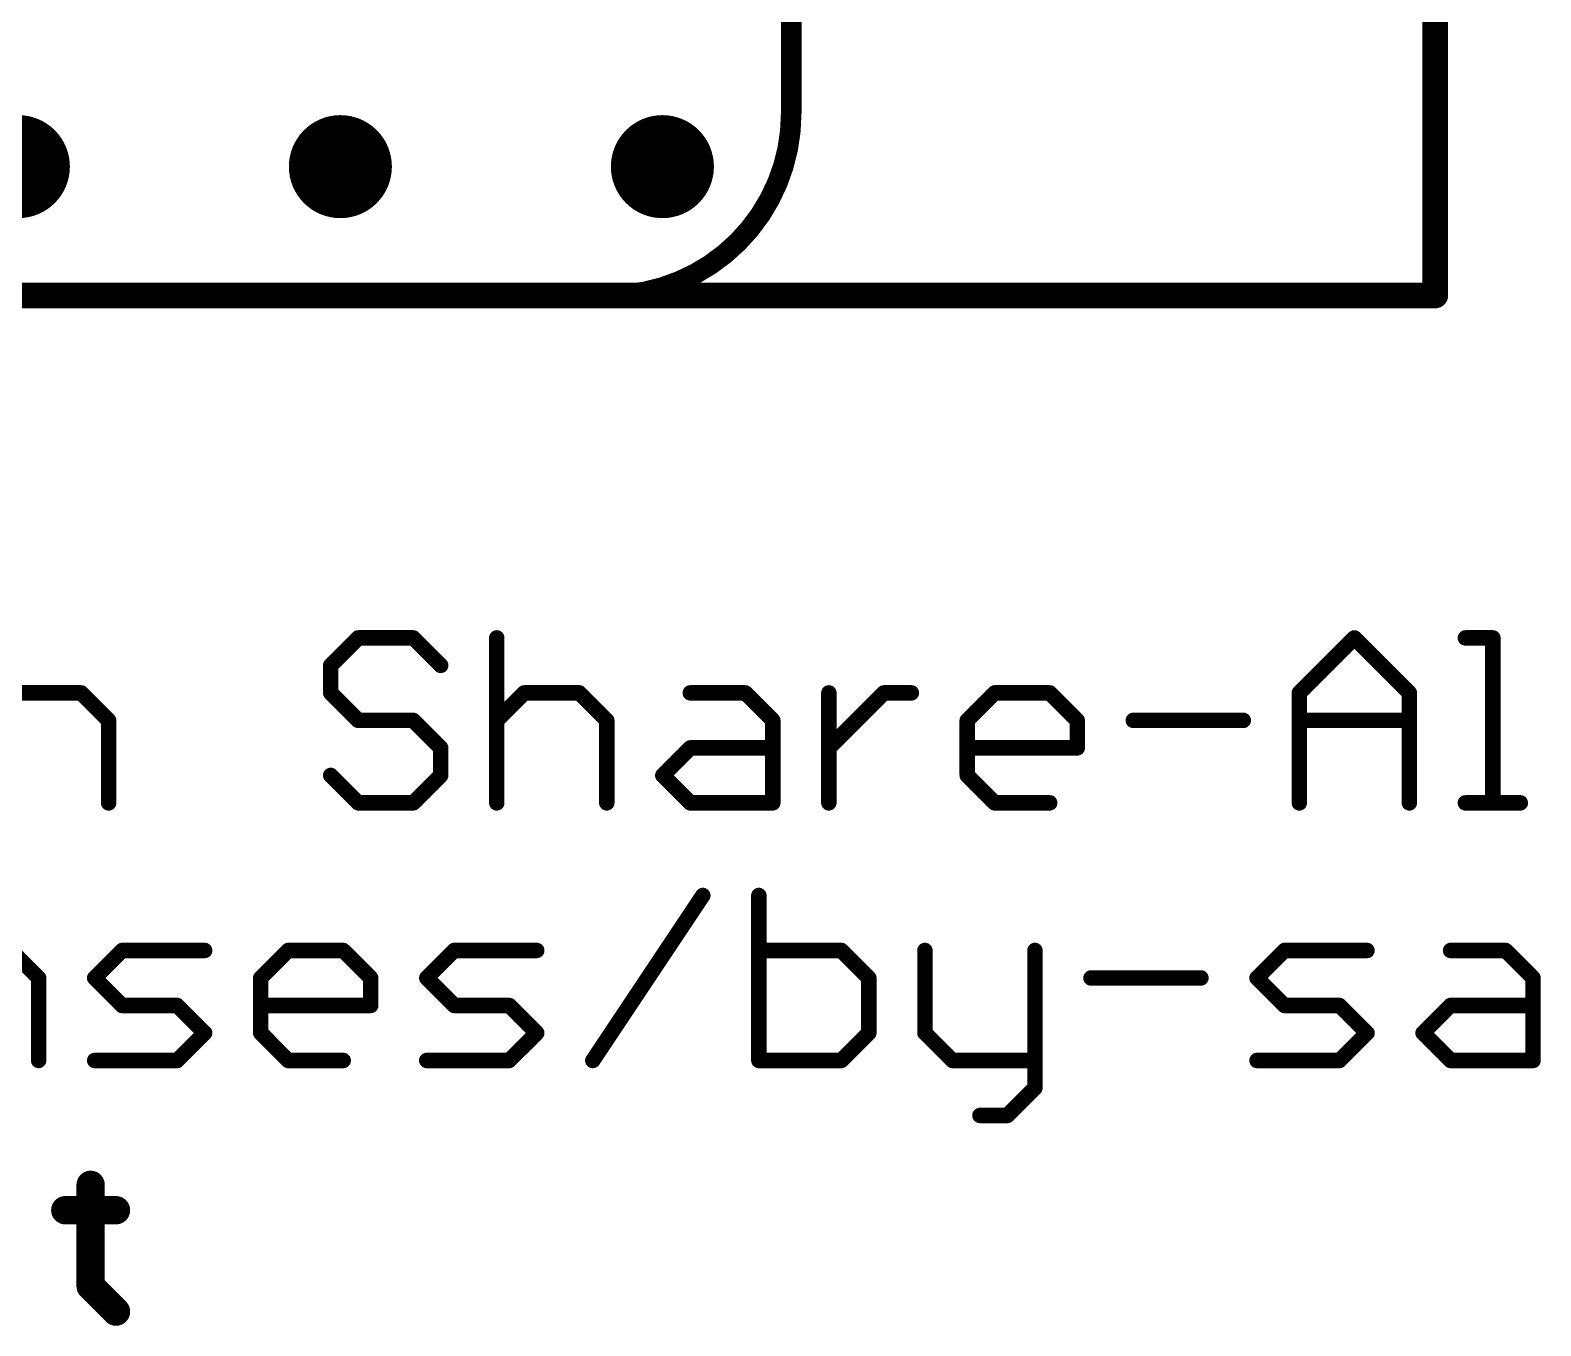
# Model space of a CAD drawing. Extents: x 0 to 108, y -11 to 121.
# Drawn here: x 71.24 to 86.13, y -10.16 to 2.62 of the extents above; entities that cross this region are included whole.
import ezdxf

# ---------------------------------------------------------------- set-up
doc = ezdxf.new("R2010")
doc.units = 0
for name, color, linetype in [('1', 12, 'CONTINUOUS'), ('18', 110, 'CONTINUOUS'), ('20', 53, 'CONTINUOUS'), ('51', 53, 'CONTINUOUS')]:
    doc.layers.add(name, color=color, linetype=linetype)

# ---------------------------------------------------------------- blocks, each defined once
blk = doc.blocks.new('ROUNDV')
at = {"const_width": 0.5}
blk.add_lwpolyline([(0, -0.25, 1), (0, 0.25, 1), (0, -0.25)], format="xyb", dxfattribs=at)

msp = doc.modelspace()

# ---------------------------------------------------------------- linework, layer by layer
at = {"layer": '1', "const_width": 0.254}
for points in [[(85.09, 0), (85.09, 33.02)], [(53.34, 0), (85.09, 0)]]:
    msp.add_lwpolyline(points, dxfattribs=at)
at = {"layer": '1', "const_width": 0.127}
for points in [[(85.0265, 0, 1), (85.1535, 0)], [(85.09, -0.0635, 1), (85.09, 0.0635)]]:
    msp.add_lwpolyline(points, format="xyb", dxfattribs=at)
at = {"layer": '20', "const_width": 0.2032}
for points in [[(78.74, 1.7961), (78.74, 4.554)], [(55.1361, 0), (76.944, 0)]]:
    msp.add_lwpolyline(points, dxfattribs=at)
at = {"layer": '20'}
for points, const_width in [([(76.944, 0, 0.4142), (78.74, 1.7961)], 0.2032), ([(78.7908, 1.7961, 1), (78.6892, 1.7961)], 0.1016), ([(78.6892, 1.7961, 1), (78.7908, 1.7961)], 0.1016), ([(76.944, 0.0508, 1), (76.944, -0.0508)], 0.1016), ([(76.944, -0.0508, 1), (76.944, 0.0508)], 0.1016)]:
    msp.add_lwpolyline(points, format="xyb", dxfattribs=dict(at, const_width=const_width))
at = {"layer": '51'}
for points, const_width in [([(74.4708, -3.3768), (74.1997, -3.648)], 0.1524), ([(75.0131, -3.3768), (74.4708, -3.3768)], 0.1524), ([(75.2843, -3.648), (75.0131, -3.3768)], 0.1524), ([(75.8368, -3.3768), (75.8368, -5.0038)], 0.1524), ([(83.7497, -3.9191), (84.2921, -3.3768)], 0.1524), ([(84.2921, -3.3768), (84.8344, -3.9191)], 0.1524), ([(85.3869, -3.3768), (85.6581, -3.3768)], 0.1524), ([(85.6581, -3.3768), (85.6581, -5.0038)], 0.1524), ([(74.1997, -3.648), (74.1997, -3.9191)], 0.1524), ([(70.9253, -3.9191), (71.7388, -3.9191)], 0.1524), ([(71.7388, -3.9191), (72.01, -4.1903)], 0.1524), ([(74.1997, -3.9191), (74.4708, -4.1903)], 0.1524), ([(75.8368, -4.1903), (76.108, -3.9191)], 0.1524), ([(76.108, -3.9191), (76.6503, -3.9191)], 0.1524), ([(76.6503, -3.9191), (76.9215, -4.1903)], 0.1524), ([(77.7451, -3.9191), (78.2875, -3.9191)], 0.1524), ([(78.2875, -3.9191), (78.5586, -4.1903)], 0.1524), ([(79.1111, -5.0038), (79.1111, -3.9191)], 0.1524), ([(79.1111, -4.4615), (79.6535, -3.9191)], 0.1524), ([(79.6535, -3.9191), (79.9246, -3.9191)], 0.1524), ([(80.4754, -4.1903), (80.7466, -3.9191)], 0.1524), ([(80.7466, -3.9191), (81.2889, -3.9191)], 0.1524), ([(81.2889, -3.9191), (81.5601, -4.1903)], 0.1524), ([(83.7497, -5.0038), (83.7497, -3.9191)], 0.1524), ([(84.8344, -3.9191), (84.8344, -5.0038)], 0.1524), ([(72.01, -4.1903), (72.01, -5.0038)], 0.1524), ([(74.4708, -4.1903), (75.0131, -4.1903)], 0.1524), ([(75.0131, -4.1903), (75.2843, -4.4615)], 0.1524), ([(76.9215, -4.1903), (76.9215, -5.0038)], 0.1524), ([(78.5586, -4.1903), (78.5586, -5.0038)], 0.1524), ([(80.4754, -4.7326), (80.4754, -4.1903)], 0.1524), ([(81.5601, -4.1903), (81.5601, -4.4615)], 0.1524), ([(82.1126, -4.1903), (83.1972, -4.1903)], 0.1524), ([(83.7497, -4.1903), (84.8344, -4.1903)], 0.1524), ([(75.2843, -4.4615), (75.2843, -4.7326)], 0.1524), ([(77.474, -4.7326), (77.7451, -4.4615)], 0.1524), ([(77.7451, -4.4615), (78.5586, -4.4615)], 0.1524), ([(81.5601, -4.4615), (80.4754, -4.4615)], 0.1524), ([(74.4708, -5.0038), (74.1997, -4.7326)], 0.1524), ([(75.2843, -4.7326), (75.0131, -5.0038)], 0.1524), ([(77.7451, -5.0038), (77.474, -4.7326)], 0.1524), ([(80.7466, -5.0038), (80.4754, -4.7326)], 0.1524), ([(75.0131, -5.0038), (74.4708, -5.0038)], 0.1524), ([(78.5586, -5.0038), (77.7451, -5.0038)], 0.1524), ([(81.2889, -5.0038), (80.7466, -5.0038)], 0.1524), ([(85.3869, -5.0038), (85.9292, -5.0038)], 0.1524), ([(76.7838, -7.5438), (77.8685, -5.9168)], 0.1524), ([(78.421, -5.9168), (78.421, -7.5438)], 0.1524), ([(71.0487, -6.4591), (71.3198, -6.7303)], 0.1524), ([(71.8723, -6.7303), (72.1435, -6.4591)], 0.1524), ([(72.1435, -6.4591), (72.957, -6.4591)], 0.1524), ([(73.5095, -6.7303), (73.7806, -6.4591)], 0.1524), ([(73.7806, -6.4591), (74.323, -6.4591)], 0.1524), ([(74.323, -6.4591), (74.5941, -6.7303)], 0.1524), ([(75.1466, -6.7303), (75.4178, -6.4591)], 0.1524), ([(75.4178, -6.4591), (76.2313, -6.4591)], 0.1524), ([(79.2344, -6.4591), (78.421, -6.4591)], 0.1524), ([(79.5056, -6.7303), (79.2344, -6.4591)], 0.1524), ([(80.0581, -6.4591), (80.0581, -7.2726)], 0.1524), ([(81.1428, -6.4591), (81.1428, -7.815)], 0.1524), ([(83.3324, -6.7303), (83.6036, -6.4591)], 0.1524), ([(83.6036, -6.4591), (84.4171, -6.4591)], 0.1524), ([(85.2407, -6.4591), (85.7831, -6.4591)], 0.1524), ([(85.7831, -6.4591), (86.0542, -6.7303)], 0.1524), ([(71.3198, -6.7303), (71.3198, -7.5438)], 0.1524), ([(72.1435, -7.0015), (71.8723, -6.7303)], 0.1524), ([(73.5095, -7.2726), (73.5095, -6.7303)], 0.1524), ([(74.5941, -6.7303), (74.5941, -7.0015)], 0.1524), ([(75.4178, -7.0015), (75.1466, -6.7303)], 0.1524), ([(79.5056, -7.2726), (79.5056, -6.7303)], 0.1524), ([(81.6953, -6.7303), (82.7799, -6.7303)], 0.1524), ([(83.6036, -7.0015), (83.3324, -6.7303)], 0.1524), ([(86.0542, -6.7303), (86.0542, -7.5438)], 0.1524), ([(72.6858, -7.0015), (72.1435, -7.0015)], 0.1524), ([(72.957, -7.2726), (72.6858, -7.0015)], 0.1524), ([(74.5941, -7.0015), (73.5095, -7.0015)], 0.1524), ([(75.9601, -7.0015), (75.4178, -7.0015)], 0.1524), ([(76.2313, -7.2726), (75.9601, -7.0015)], 0.1524), ([(84.1459, -7.0015), (83.6036, -7.0015)], 0.1524), ([(84.4171, -7.2726), (84.1459, -7.0015)], 0.1524), ([(84.9696, -7.2726), (85.2407, -7.0015)], 0.1524), ([(85.2407, -7.0015), (86.0542, -7.0015)], 0.1524), ([(72.6858, -7.5438), (72.957, -7.2726)], 0.1524), ([(73.7806, -7.5438), (73.5095, -7.2726)], 0.1524), ([(75.9601, -7.5438), (76.2313, -7.2726)], 0.1524), ([(79.2344, -7.5438), (79.5056, -7.2726)], 0.1524), ([(80.0581, -7.2726), (80.3293, -7.5438)], 0.1524), ([(84.1459, -7.5438), (84.4171, -7.2726)], 0.1524), ([(85.2407, -7.5438), (84.9696, -7.2726)], 0.1524), ([(71.8723, -7.5438), (72.6858, -7.5438)], 0.1524), ([(74.323, -7.5438), (73.7806, -7.5438)], 0.1524), ([(75.1466, -7.5438), (75.9601, -7.5438)], 0.1524), ([(78.421, -7.5438), (79.2344, -7.5438)], 0.1524), ([(80.3293, -7.5438), (81.1428, -7.5438)], 0.1524), ([(83.3324, -7.5438), (84.1459, -7.5438)], 0.1524), ([(86.0542, -7.5438), (85.2407, -7.5438)], 0.1524), ([(81.1428, -7.815), (80.8716, -8.0861)], 0.1524), ([(80.8716, -8.0861), (80.6004, -8.0861)], 0.1524), ([(71.8327, -8.7704), (71.8327, -9.7703)], 0.2794), ([(71.5827, -9.0204), (72.0827, -9.0204)], 0.2794), ([(71.8327, -9.7703), (72.0827, -10.0203)], 0.2794)]:
    msp.add_lwpolyline(points, dxfattribs=dict(at, const_width=const_width))
for points, const_width in [([(74.4708, -3.3387, 1), (74.4708, -3.4149)], 0.0762), ([(74.4978, -3.4038, 1), (74.4439, -3.3499)], 0.0762), ([(75.0401, -3.3499, 1), (74.9862, -3.4038)], 0.0762), ([(75.0131, -3.4149, 1), (75.0131, -3.3387)], 0.0762), ([(75.8749, -3.3768, 1), (75.7987, -3.3768)], 0.0762), ([(84.319, -3.3499, 1), (84.2651, -3.4038)], 0.0762), ([(84.319, -3.4038, 1), (84.2651, -3.3499)], 0.0762), ([(85.3869, -3.3387, 1), (85.3869, -3.4149)], 0.0762), ([(85.6962, -3.3768, 1), (85.62, -3.3768)], 0.0762), ([(85.6581, -3.4149, 1), (85.6581, -3.3387)], 0.0762), ([(74.2378, -3.648, 1), (74.1616, -3.648)], 0.0762), ([(74.1727, -3.621, 1), (74.2266, -3.6749)], 0.0762), ([(75.2574, -3.6749, 1), (75.3113, -3.621)], 0.0762), ([(71.7658, -3.8922, 1), (71.7119, -3.9461)], 0.0762), ([(71.7388, -3.9572, 1), (71.7388, -3.881)], 0.0762), ([(74.2266, -3.8922, 1), (74.1727, -3.9461)], 0.0762), ([(76.108, -3.881, 1), (76.108, -3.9572)], 0.0762), ([(76.1349, -3.9461, 1), (76.081, -3.8922)], 0.0762), ([(76.6772, -3.8922, 1), (76.6234, -3.9461)], 0.0762), ([(76.6503, -3.9572, 1), (76.6503, -3.881)], 0.0762), ([(77.7451, -3.881, 1), (77.7451, -3.9572)], 0.0762), ([(78.3144, -3.8922, 1), (78.2605, -3.9461)], 0.0762), ([(78.2875, -3.9572, 1), (78.2875, -3.881)], 0.0762), ([(79.1492, -3.9191, 1), (79.073, -3.9191)], 0.0762), ([(79.6535, -3.881, 1), (79.6535, -3.9572)], 0.0762), ([(79.6804, -3.9461, 1), (79.6265, -3.8922)], 0.0762), ([(79.9246, -3.9572, 1), (79.9246, -3.881)], 0.0762), ([(80.7466, -3.881, 1), (80.7466, -3.9572)], 0.0762), ([(80.7735, -3.9461, 1), (80.7196, -3.8922)], 0.0762), ([(81.3159, -3.8922, 1), (81.262, -3.9461)], 0.0762), ([(81.2889, -3.9572, 1), (81.2889, -3.881)], 0.0762), ([(83.7878, -3.9191, 1), (83.7116, -3.9191)], 0.0762), ([(83.7228, -3.8922, 1), (83.7767, -3.9461)], 0.0762), ([(84.8725, -3.9191, 1), (84.7963, -3.9191)], 0.0762), ([(84.8074, -3.9461, 1), (84.8613, -3.8922)], 0.0762), ([(74.1616, -3.9191, 1), (74.2378, -3.9191)], 0.0762), ([(72.0481, -4.1903, 1), (71.9719, -4.1903)], 0.0762), ([(71.9831, -4.2172, 1), (72.0369, -4.1634)], 0.0762), ([(74.4708, -4.1522, 1), (74.4708, -4.2284)], 0.0762), ([(74.4439, -4.2172, 1), (74.4978, -4.1634)], 0.0762), ([(75.0401, -4.1634, 1), (74.9862, -4.2172)], 0.0762), ([(75.0131, -4.2284, 1), (75.0131, -4.1522)], 0.0762), ([(75.8099, -4.1634, 1), (75.8638, -4.2172)], 0.0762), ([(76.9596, -4.1903, 1), (76.8834, -4.1903)], 0.0762), ([(76.8945, -4.2172, 1), (76.9484, -4.1634)], 0.0762), ([(78.5967, -4.1903, 1), (78.5205, -4.1903)], 0.0762), ([(78.5317, -4.2172, 1), (78.5856, -4.1634)], 0.0762), ([(80.5135, -4.1903, 1), (80.4373, -4.1903)], 0.0762), ([(80.4485, -4.1634, 1), (80.5024, -4.2172)], 0.0762), ([(81.5982, -4.1903, 1), (81.522, -4.1903)], 0.0762), ([(81.5331, -4.2172, 1), (81.587, -4.1634)], 0.0762), ([(82.1126, -4.1522, 1), (82.1126, -4.2284)], 0.0762), ([(83.1972, -4.2284, 1), (83.1972, -4.1522)], 0.0762), ([(83.7497, -4.1522, 1), (83.7497, -4.2284)], 0.0762), ([(84.8344, -4.2284, 1), (84.8344, -4.1522)], 0.0762), ([(75.3224, -4.4615, 1), (75.2462, -4.4615)], 0.0762), ([(75.2574, -4.4884, 1), (75.3113, -4.4345)], 0.0762), ([(77.7451, -4.4234, 1), (77.7451, -4.4996)], 0.0762), ([(77.7721, -4.4884, 1), (77.7182, -4.4345)], 0.0762), ([(78.5586, -4.4996, 1), (78.5586, -4.4234)], 0.0762), ([(79.0842, -4.4345, 1), (79.1381, -4.4884)], 0.0762), ([(80.4754, -4.4234, 1), (80.4754, -4.4996)], 0.0762), ([(81.522, -4.4615, 1), (81.5982, -4.4615)], 0.0762), ([(81.5601, -4.4996, 1), (81.5601, -4.4234)], 0.0762), ([(74.2266, -4.7057, 1), (74.1727, -4.7596)], 0.0762), ([(75.2462, -4.7326, 1), (75.3224, -4.7326)], 0.0762), ([(75.3113, -4.7596, 1), (75.2574, -4.7057)], 0.0762), ([(77.5009, -4.7057, 1), (77.447, -4.7596)], 0.0762), ([(77.447, -4.7057, 1), (77.5009, -4.7596)], 0.0762), ([(80.5024, -4.7057, 1), (80.4485, -4.7596)], 0.0762), ([(80.4373, -4.7326, 1), (80.5135, -4.7326)], 0.0762), ([(71.9719, -5.0038, 1), (72.0481, -5.0038)], 0.0762), ([(74.4708, -4.9657, 1), (74.4708, -5.0419)], 0.0762), ([(74.4439, -5.0307, 1), (74.4978, -4.9769)], 0.0762), ([(74.9862, -4.9769, 1), (75.0401, -5.0307)], 0.0762), ([(75.0131, -5.0419, 1), (75.0131, -4.9657)], 0.0762), ([(75.7987, -5.0038, 1), (75.8749, -5.0038)], 0.0762), ([(76.8834, -5.0038, 1), (76.9596, -5.0038)], 0.0762), ([(77.7451, -4.9657, 1), (77.7451, -5.0419)], 0.0762), ([(77.7182, -5.0307, 1), (77.7721, -4.9769)], 0.0762), ([(78.5205, -5.0038, 1), (78.5967, -5.0038)], 0.0762), ([(78.5586, -5.0419, 1), (78.5586, -4.9657)], 0.0762), ([(79.073, -5.0038, 1), (79.1492, -5.0038)], 0.0762), ([(80.7466, -4.9657, 1), (80.7466, -5.0419)], 0.0762), ([(80.7196, -5.0307, 1), (80.7735, -4.9769)], 0.0762), ([(81.2889, -5.0419, 1), (81.2889, -4.9657)], 0.0762), ([(83.7116, -5.0038, 1), (83.7878, -5.0038)], 0.0762), ([(84.7963, -5.0038, 1), (84.8725, -5.0038)], 0.0762), ([(85.3869, -4.9657, 1), (85.3869, -5.0419)], 0.0762), ([(85.62, -5.0038, 1), (85.6962, -5.0038)], 0.0762), ([(85.9292, -5.0419, 1), (85.9292, -4.9657)], 0.0762), ([(77.9002, -5.9379, 1), (77.8368, -5.8957)], 0.0762), ([(78.4591, -5.9168, 1), (78.3829, -5.9168)], 0.0762), ([(72.1435, -6.421, 1), (72.1435, -6.4972)], 0.0762), ([(72.1704, -6.4861, 1), (72.1165, -6.4322)], 0.0762), ([(72.957, -6.4972, 1), (72.957, -6.421)], 0.0762), ([(73.7806, -6.421, 1), (73.7806, -6.4972)], 0.0762), ([(73.8076, -6.4861, 1), (73.7537, -6.4322)], 0.0762), ([(74.3499, -6.4322, 1), (74.296, -6.4861)], 0.0762), ([(74.323, -6.4972, 1), (74.323, -6.421)], 0.0762), ([(75.4178, -6.421, 1), (75.4178, -6.4972)], 0.0762), ([(75.4447, -6.4861, 1), (75.3909, -6.4322)], 0.0762), ([(76.2313, -6.4972, 1), (76.2313, -6.421)], 0.0762), ([(78.421, -6.421, 1), (78.421, -6.4972)], 0.0762), ([(79.2614, -6.4322, 1), (79.2075, -6.4861)], 0.0762), ([(79.2344, -6.4972, 1), (79.2344, -6.421)], 0.0762), ([(80.0962, -6.4591, 1), (80.02, -6.4591)], 0.0762), ([(81.1809, -6.4591, 1), (81.1047, -6.4591)], 0.0762), ([(83.6036, -6.421, 1), (83.6036, -6.4972)], 0.0762), ([(83.6305, -6.4861, 1), (83.5766, -6.4322)], 0.0762), ([(84.4171, -6.4972, 1), (84.4171, -6.421)], 0.0762), ([(85.2407, -6.421, 1), (85.2407, -6.4972)], 0.0762), ([(85.81, -6.4322, 1), (85.7561, -6.4861)], 0.0762), ([(85.7831, -6.4972, 1), (85.7831, -6.421)], 0.0762), ([(71.3579, -6.7303, 1), (71.2817, -6.7303)], 0.0762), ([(71.2929, -6.7572, 1), (71.3468, -6.7034)], 0.0762), ([(71.8993, -6.7034, 1), (71.8454, -6.7572)], 0.0762), ([(71.8454, -6.7034, 1), (71.8993, -6.7572)], 0.0762), ([(73.5476, -6.7303, 1), (73.4714, -6.7303)], 0.0762), ([(73.4825, -6.7034, 1), (73.5364, -6.7572)], 0.0762), ([(74.6322, -6.7303, 1), (74.556, -6.7303)], 0.0762), ([(74.5672, -6.7572, 1), (74.6211, -6.7034)], 0.0762), ([(75.1736, -6.7034, 1), (75.1197, -6.7572)], 0.0762), ([(75.1197, -6.7034, 1), (75.1736, -6.7572)], 0.0762), ([(79.5437, -6.7303, 1), (79.4675, -6.7303)], 0.0762), ([(79.4787, -6.7572, 1), (79.5326, -6.7034)], 0.0762), ([(81.6953, -6.6922, 1), (81.6953, -6.7684)], 0.0762), ([(82.7799, -6.7684, 1), (82.7799, -6.6922)], 0.0762), ([(83.3594, -6.7034, 1), (83.3055, -6.7572)], 0.0762), ([(83.3055, -6.7034, 1), (83.3594, -6.7572)], 0.0762), ([(86.0923, -6.7303, 1), (86.0161, -6.7303)], 0.0762), ([(86.0273, -6.7572, 1), (86.0812, -6.7034)], 0.0762), ([(72.1435, -6.9634, 1), (72.1435, -7.0396)], 0.0762), ([(72.1165, -7.0284, 1), (72.1704, -6.9745)], 0.0762), ([(72.7128, -6.9745, 1), (72.6589, -7.0284)], 0.0762), ([(72.6858, -7.0396, 1), (72.6858, -6.9634)], 0.0762), ([(73.5095, -6.9634, 1), (73.5095, -7.0396)], 0.0762), ([(74.556, -7.0015, 1), (74.6322, -7.0015)], 0.0762), ([(74.5941, -7.0396, 1), (74.5941, -6.9634)], 0.0762), ([(75.4178, -6.9634, 1), (75.4178, -7.0396)], 0.0762), ([(75.3909, -7.0284, 1), (75.4447, -6.9745)], 0.0762), ([(75.9871, -6.9745, 1), (75.9332, -7.0284)], 0.0762), ([(75.9601, -7.0396, 1), (75.9601, -6.9634)], 0.0762), ([(83.6036, -6.9634, 1), (83.6036, -7.0396)], 0.0762), ([(83.5766, -7.0284, 1), (83.6305, -6.9745)], 0.0762), ([(84.1729, -6.9745, 1), (84.119, -7.0284)], 0.0762), ([(84.1459, -7.0396, 1), (84.1459, -6.9634)], 0.0762), ([(85.2407, -6.9634, 1), (85.2407, -7.0396)], 0.0762), ([(85.2677, -7.0284, 1), (85.2138, -6.9745)], 0.0762), ([(86.0542, -7.0396, 1), (86.0542, -6.9634)], 0.0762), ([(72.9839, -7.2996, 1), (72.93, -7.2457)], 0.0762), ([(72.93, -7.2996, 1), (72.9839, -7.2457)], 0.0762), ([(73.5364, -7.2457, 1), (73.4825, -7.2996)], 0.0762), ([(73.4714, -7.2726, 1), (73.5476, -7.2726)], 0.0762), ([(76.2582, -7.2996, 1), (76.2044, -7.2457)], 0.0762), ([(76.2044, -7.2996, 1), (76.2582, -7.2457)], 0.0762), ([(79.4675, -7.2726, 1), (79.5437, -7.2726)], 0.0762), ([(79.5325, -7.2996, 1), (79.4787, -7.2457)], 0.0762), ([(80.085, -7.2457, 1), (80.0312, -7.2996)], 0.0762), ([(80.02, -7.2726, 1), (80.0962, -7.2726)], 0.0762), ([(84.444, -7.2996, 1), (84.3901, -7.2457)], 0.0762), ([(84.3901, -7.2996, 1), (84.444, -7.2457)], 0.0762), ([(84.9965, -7.2457, 1), (84.9426, -7.2996)], 0.0762), ([(84.9426, -7.2457, 1), (84.9965, -7.2996)], 0.0762), ([(71.2817, -7.5438, 1), (71.3579, -7.5438)], 0.0762), ([(71.8723, -7.5057, 1), (71.8723, -7.5819)], 0.0762), ([(72.6589, -7.5169, 1), (72.7128, -7.5707)], 0.0762), ([(72.6858, -7.5819, 1), (72.6858, -7.5057)], 0.0762), ([(73.7806, -7.5057, 1), (73.7806, -7.5819)], 0.0762), ([(73.7537, -7.5707, 1), (73.8076, -7.5169)], 0.0762), ([(74.323, -7.5819, 1), (74.323, -7.5057)], 0.0762), ([(75.1466, -7.5057, 1), (75.1466, -7.5819)], 0.0762), ([(75.9332, -7.5169, 1), (75.9871, -7.5707)], 0.0762), ([(75.9601, -7.5819, 1), (75.9601, -7.5057)], 0.0762), ([(76.7521, -7.5227, 1), (76.8155, -7.5649)], 0.0762), ([(78.421, -7.5057, 1), (78.421, -7.5819)], 0.0762), ([(78.3829, -7.5438, 1), (78.4591, -7.5438)], 0.0762), ([(79.2075, -7.5169, 1), (79.2614, -7.5707)], 0.0762), ([(79.2344, -7.5819, 1), (79.2344, -7.5057)], 0.0762), ([(80.3293, -7.5057, 1), (80.3293, -7.5819)], 0.0762), ([(80.3023, -7.5707, 1), (80.3562, -7.5169)], 0.0762), ([(81.1428, -7.5819, 1), (81.1428, -7.5057)], 0.0762), ([(83.3324, -7.5057, 1), (83.3324, -7.5819)], 0.0762), ([(84.119, -7.5169, 1), (84.1729, -7.5707)], 0.0762), ([(84.1459, -7.5819, 1), (84.1459, -7.5057)], 0.0762), ([(85.2407, -7.5057, 1), (85.2407, -7.5819)], 0.0762), ([(85.2138, -7.5707, 1), (85.2677, -7.5169)], 0.0762), ([(86.0161, -7.5438, 1), (86.0923, -7.5438)], 0.0762), ([(86.0542, -7.5819, 1), (86.0542, -7.5057)], 0.0762), ([(81.1697, -7.8419, 1), (81.1158, -7.788)], 0.0762), ([(81.1047, -7.815, 1), (81.1809, -7.815)], 0.0762), ([(80.6004, -8.048, 1), (80.6004, -8.1242)], 0.0762), ([(80.8447, -8.0592, 1), (80.8985, -8.1131)], 0.0762), ([(80.8716, -8.1242, 1), (80.8716, -8.048)], 0.0762), ([(71.9025, -8.7704, 1), (71.7628, -8.7704)], 0.1397), ([(71.5827, -8.9505, 1), (71.5827, -9.0902)], 0.1397), ([(72.0827, -9.0902, 1), (72.0827, -8.9505)], 0.1397), ([(71.8821, -9.7209, 1), (71.7833, -9.8197)], 0.1397), ([(71.7628, -9.7703, 1), (71.9025, -9.7703)], 0.1397), ([(72.0333, -10.0697, 1), (72.1321, -9.9709)], 0.1397)]:
    msp.add_lwpolyline(points, format="xyb", dxfattribs=dict(at, const_width=const_width))

# ---------------------------------------------------------------- block references
at = {"layer": '18', "xscale": 1.016, "yscale": 1.016}
for p in [(71.12, 1.27), (71.12, 1.27), (74.295, 1.27), (74.295, 1.27), (77.47, 1.27), (77.47, 1.27)]:
    msp.add_blockref('ROUNDV', p, dxfattribs=at)

doc.saveas('drawing.dxf')
